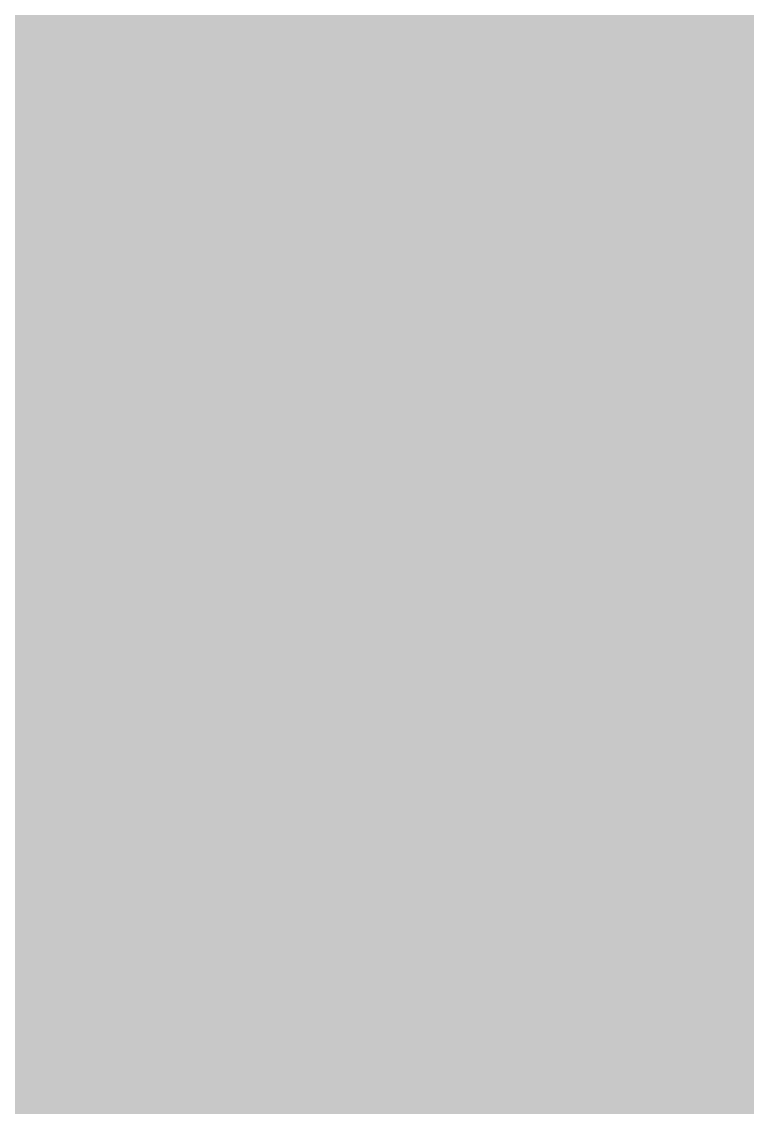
# Model space of a CAD drawing. Header units: millimetres. Extents: x -0.5 to 77.7, y -66.2 to -6.
# Drawn here: x 48.9211 to 49.0724, y -19.6694 to -19.4431 of the extents above; entities that cross this region are included whole.
import ezdxf

# ---------------------------------------------------------------- set-up
doc = ezdxf.new("R2010")
doc.units = ezdxf.units.MM
doc.header["$MEASUREMENT"] = 0
doc.layers.add('Inner1', color=7, linetype='Continuous', true_color=0x999966)
doc.layers.add('Top-Silkscreen-Layer', color=7, linetype='Continuous', true_color=0xffcc00)

msp = doc.modelspace()

# ---------------------------------------------------------------- hatches: boundary and pattern name
at = {"layer": 'Inner1'}
msp.add_hatch(color=256, dxfattribs=at).paths.add_polyline_path([(77.23901, -6.45415), (77.23901, -65.68199), (-0.02286, -65.68199), (-0.02286, -6.45415)])
at = {"layer": 'Top-Silkscreen-Layer'}
for points in [[(48.90541, -19.47747), (48.91979, -19.53566), (48.93604, -19.54455), (48.9498, -19.53628), (48.93245, -19.45984), (48.91335, -19.45984)], [(49.00492, -19.47913), (48.9969, -19.49842), (49.00379, -19.51497), (49.01067, -19.53152), (49.02917, -19.53329), (49.0681, -19.50373), (49.03032, -19.45984), (49.01294, -19.45984)], [(48.9125, -19.57457), (48.89853, -19.59628), (48.89265, -19.61257), (48.89775, -19.62795), (48.9185, -19.65426), (48.93416, -19.66518), (48.95091, -19.65384), (48.9708, -19.59958), (48.96756, -19.57975), (48.955, -19.57427)], [(49.00334, -19.59265), (48.99373, -19.61079), (48.99999, -19.6285), (49.00626, -19.64621), (49.02434, -19.65143), (49.04242, -19.65664), (49.05526, -19.64699), (49.0681, -19.63734), (49.0681, -19.61543), (49.03138, -19.57453), (49.01295, -19.57453)]]:
    msp.add_hatch(color=256, dxfattribs=at).paths.add_polyline_path(points)

# ---------------------------------------------------------------- linework, layer by layer
at = {"layer": 'Top-Silkscreen-Layer', "const_width": 0.254}
for points in [[(48.91596, -19.23947), (48.92652, -19.30292), (48.963, -19.28034), (48.9704, -19.26539), (48.95581, -19.24793)], [(48.9131, -19.35662), (48.93193, -19.41971), (48.9681, -19.38896)], [(49.01512, -19.24956), (49.00158, -19.26291), (49.00498, -19.27842), (49.02074, -19.3004), (49.0331, -19.30686), (49.04546, -19.3004), (49.06108, -19.27909), (49.06432, -19.26424), (49.05284, -19.25023)], [(49.12185, -19.70421), (49.13542, -19.75803), (49.14435, -19.70492), (49.1356, -19.6959)], [(49.0131, -19.35662), (49.02952, -19.41952), (49.06536, -19.3919), (49.06907, -19.37849), (49.05515, -19.36182)], [(48.52208, -19.37172), (48.51391, -19.38108), (48.51918, -19.39434), (48.55351, -19.39264)], [(48.71614, -19.37116), (48.70847, -19.37996), (48.71404, -19.39398), (48.75582, -19.39024)], [(48.82076, -19.48481), (48.81099, -19.49299), (48.81701, -19.50812), (48.84653, -19.51956)], [(48.61481, -19.47456), (48.60198, -19.48928), (48.60511, -19.50724), (48.6681, -19.50365)], [(48.90541, -19.47747), (48.91979, -19.53566), (48.93604, -19.54455), (48.9498, -19.53628), (48.93245, -19.45984), (48.91335, -19.45984)], [(49.00492, -19.47913), (48.9969, -19.49842), (49.00379, -19.51497), (49.01067, -19.53152), (49.02917, -19.53329), (49.0681, -19.50373), (49.03032, -19.45984), (49.01294, -19.45984)], [(48.9125, -19.57457), (48.89853, -19.59628), (48.89265, -19.61257), (48.89775, -19.62795), (48.9185, -19.65426), (48.93416, -19.66518), (48.95091, -19.65384), (48.9708, -19.59958), (48.96756, -19.57975), (48.955, -19.57427)], [(49.00334, -19.59265), (48.99373, -19.61079), (48.99999, -19.6285), (49.00626, -19.64621), (49.02434, -19.65143), (49.04242, -19.65664), (49.05526, -19.64699), (49.0681, -19.63734), (49.0681, -19.61543), (49.03138, -19.57453), (49.01295, -19.57453)], [(48.81726, -19.60086), (48.80892, -19.61045), (48.81427, -19.62392), (48.8521, -19.6123), (48.8506, -19.5946), (48.8381, -19.59294)], [(48.81921, -19.92752), (48.83326, -19.9874), (48.85152, -19.93106)], [(48.82024, -19.70819), (48.80681, -19.72143), (48.81039, -19.73435), (48.82662, -19.75387), (48.83928, -19.76048), (48.84869, -19.74716)], [(49.00281, -19.70197), (48.9881, -19.72406), (49.02311, -19.77345), (49.03533, -19.78043), (49.04336, -19.7721), (49.05737, -19.76377), (49.07041, -19.7169)], [(48.71506, -19.81834), (48.70248, -19.83277), (48.7059, -19.84557), (48.75723, -19.85945)], [(49.1231, -19.81703), (49.11893, -19.85783), (49.14901, -19.85264), (49.15471, -19.83831), (49.14901, -19.82397)]]:
    msp.add_lwpolyline(points, close=True, dxfattribs=at)
msp.add_lwpolyline([(48.95685, -19.79934), (48.9581, -19.76484), (48.9731, -19.74974), (48.9731, -19.72808), (48.91185, -19.68967), (48.91132, -19.76616), (48.92799, -19.78862), (48.91336, -19.79883)], dxfattribs=at)

doc.saveas('drawing.dxf')
